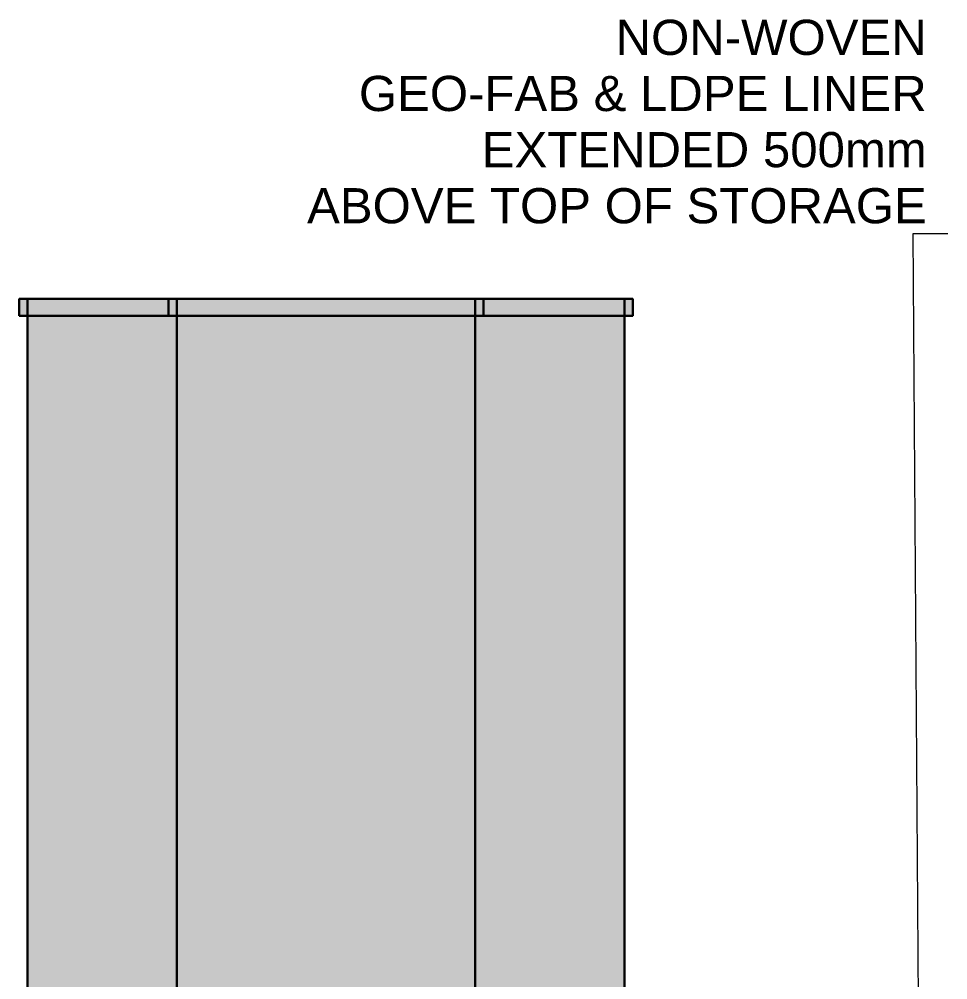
# Model space of a CAD drawing. Header units: millimetres. Extents: x -1751 to 4297, y -1079 to 3281.
# Drawn here: x 2580 to 3514, y 2315 to 3281 of the extents above; entities that cross this region are included whole.
import ezdxf
from ezdxf.enums import TextEntityAlignment as Align

# ---------------------------------------------------------------- set-up
doc = ezdxf.new("R2010")
doc.units = ezdxf.units.MM
for name, color, linetype in [('ANNOTATIONS', 7, 'Continuous'), ('LEADERS', 7, 'Continuous'), ('MANHOLES', 7, 'Continuous')]:
    doc.layers.add(name, color=color, linetype=linetype)
doc.styles.add('ARIAL', font='arial.ttf')

msp = doc.modelspace()

# ---------------------------------------------------------------- linework, layer by layer
at = {"layer": 'LEADERS', "lineweight": 18}
for p, q in [((3513.5, 3065.42), (3478.22, 3065.42)), ((3478.22, 3065.42), (3485.28, 2060))]:
    msp.add_line(p, q, dxfattribs=at)
at = {"layer": 'MANHOLES', "lineweight": 30}
for points in [[(2579.87, 2983.07), (3196.8, 2983.07), (3196.8, 3000), (2579.87, 3000)], [(2579.87, 2983.07), (3196.8, 2983.07), (3196.8, 3000), (2579.87, 3000)], [(2579.87, 2983.07), (3196.8, 2983.07), (3196.8, 3000), (2579.87, 3000)], [(2579.87, 2983.07), (3196.8, 2983.07), (3196.8, 3000), (2579.87, 3000)], [(2588.33, 1560), (3188.33, 1560), (3188.33, 3000), (2588.33, 3000)], [(2588.33, 1560), (3188.33, 1560), (3188.33, 3000), (2588.33, 3000)], [(2588.33, 1560), (3188.33, 1560), (3188.33, 3000), (2588.33, 3000)], [(2588.33, 1560), (3188.33, 1560), (3188.33, 3000), (2588.33, 3000)], [(2729.87, 2983.07), (3046.8, 2983.07), (3046.8, 3000), (2729.87, 3000)], [(2729.87, 2983.07), (3046.8, 2983.07), (3046.8, 3000), (2729.87, 3000)], [(2738.33, 1560), (3038.33, 1560), (3038.33, 3000), (2738.33, 3000)], [(2738.33, 1560), (3038.33, 1560), (3038.33, 3000), (2738.33, 3000)]]:
    msp.add_lwpolyline(points, close=True, dxfattribs=at)
at = {"layer": 'MANHOLES', "true_color": 0x737373}
for points in [[(2579.87, 2983.07), (3196.8, 2983.07), (2579.87, 3000), (3196.8, 3000)], [(2579.87, 2983.07), (3196.8, 2983.07), (2579.87, 3000), (3196.8, 3000)], [(2579.87, 2983.07), (3196.8, 2983.07), (2579.87, 3000), (3196.8, 3000)], [(2579.87, 2983.07), (3196.8, 2983.07), (2579.87, 3000), (3196.8, 3000)], [(2729.87, 2983.07), (3046.8, 2983.07), (2729.87, 3000), (3046.8, 3000)], [(2729.87, 2983.07), (3046.8, 2983.07), (2729.87, 3000), (3046.8, 3000)]]:
    msp.add_solid(points, dxfattribs=at)
at = {"layer": 'MANHOLES', "true_color": 0xb8b8b8}
for points in [[(2588.33, 1560), (3188.33, 1560), (2588.33, 3000), (3188.33, 3000)], [(2588.33, 1560), (3188.33, 1560), (2588.33, 3000), (3188.33, 3000)], [(2588.33, 1560), (3188.33, 1560), (2588.33, 3000), (3188.33, 3000)], [(2588.33, 1560), (3188.33, 1560), (2588.33, 3000), (3188.33, 3000)], [(2738.33, 1560), (3038.33, 1560), (2738.33, 3000), (3038.33, 3000)], [(2738.33, 1560), (3038.33, 1560), (2738.33, 3000), (3038.33, 3000)]]:
    msp.add_solid(points, dxfattribs=at)

# ---------------------------------------------------------------- texts
at = {"layer": 'ANNOTATIONS', "style": 'ARIAL'}
for s, height, p in [('NON-WOVEN', 35.362, (3492.33, 3245.33)), ('GEO-FAB & LDPE LINER', 35.3624, (3492.33, 3188.89)), ('EXTENDED 500mm', 35.3624, (3492.33, 3132.44)), ('ABOVE TOP OF STORAGE', 35.3624, (3492.33, 3076))]:
    msp.add_text(s, height=height, dxfattribs=at).set_placement(p, align=Align.RIGHT)

doc.saveas('drawing.dxf')
